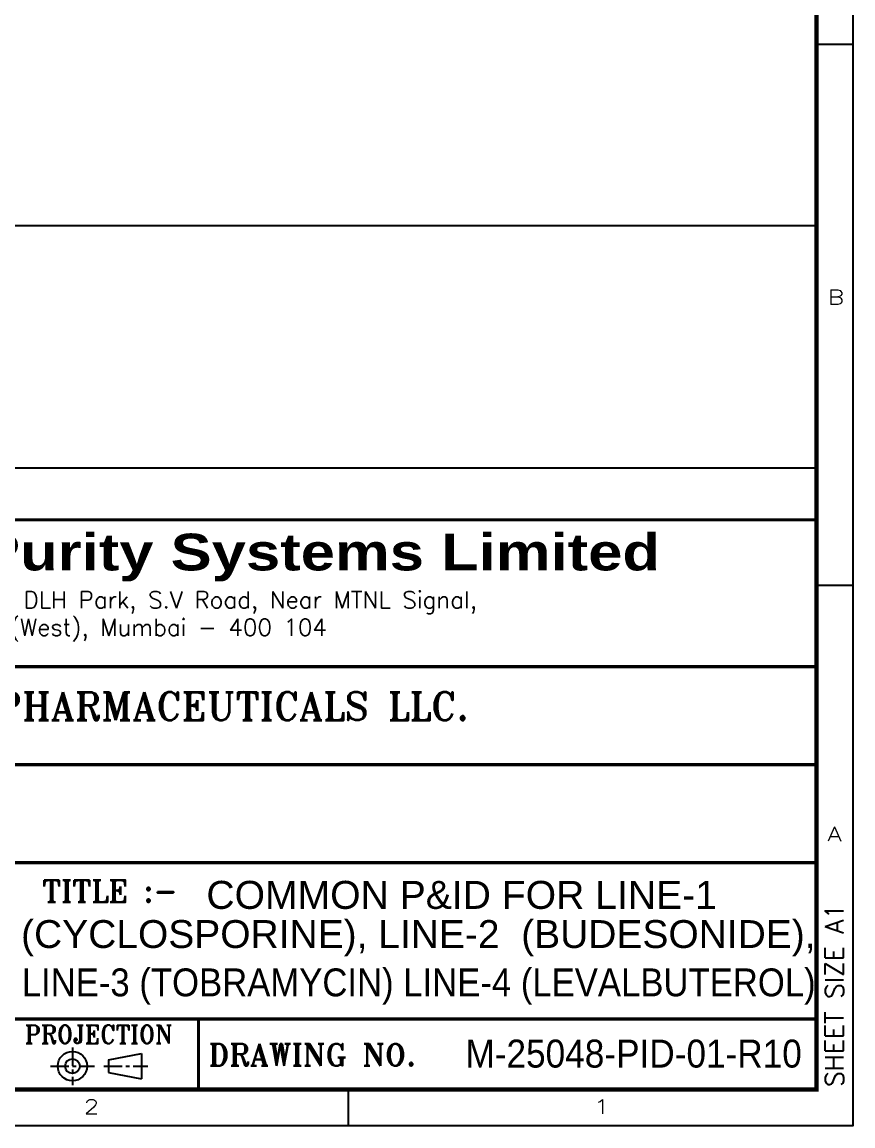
# Model space of a CAD drawing. Header units: inches. Extents: x 14435 to 21465, y 2728 to 7693.
# Drawn here: x 20519 to 21465, y 2728 to 3984 of the extents above; entities that cross this region are included whole.
import ezdxf
from ezdxf.enums import TextEntityAlignment as Align

# ---------------------------------------------------------------- set-up
doc = ezdxf.new("R2010")
doc.units = ezdxf.units.IN
doc.header["$MEASUREMENT"] = 0
doc.linetypes.add('CENTER', pattern=[2, 1.25, -0.25, 0.25, -0.25])
for name, color, linetype in [('$PHI_TITL_3', 6, 'Continuous'), ('$PHI_TITL_4', 3, 'Continuous'), ('$PHI_TITL_418-25', 3, 'Continuous'), ('$PHI_TITL_425-35', 2, 'Continuous'), ('$phi_title', 7, 'Continuous'), ('BLOCK', 7, 'Continuous')]:
    doc.layers.add(name, color=color, linetype=linetype)
doc.styles.add('ISO', font='isocp')
doc.styles.add('ROMANS', font='romans.shx')
doc.styles.add('ROMANT', font='romant.shx')
doc.styles.add('SANSSERIFBOLD', font='sasb____.pfb')
doc.styles.get("Standard").update_dxf_attribs({"font": 'arial.ttf'})

# ---------------------------------------------------------------- blocks, each defined once
blk = doc.blocks.new('phi-a1praj')
at = {"color": 7}
for p, q in [((836.03, 4.97), (836.03, 589.03)), ((836.03, 147.26), (841, 147.26)), ((836.03, 73.63), (841, 73.63)), ((25.12, 4.97), (836.03, 4.97)), ((772.35, 0), (772.35, 4.97))]:
    blk.add_line(p, q, dxfattribs=at)
blk.add_lwpolyline([(0, 594), (841, 594), (841, 0), (0, 0)], close=True)
at = {"color": 7, "const_width": 0.597}
blk.add_lwpolyline([(836.03, 4.97), (836.03, 589.03), (25.12, 589.03), (25.12, 4.97)], close=True, dxfattribs=at)
at = {"color": 7, "style": 'ROMANS', "width": 1.25}
for s, p in [('B', (838.67, 112.8)), ('2', (737.37, 2.62)), ('1', (806.8, 2.62))]:
    blk.add_text(s, height=1.99, dxfattribs=at).set_placement(p, align=Align.MIDDLE)
blk.add_text('A', height=1.99, dxfattribs=at).set_placement((837.53, 38.74))
at = {"color": 7, "style": 'ROMANS'}
blk.add_text('SHEET SIZE A1', height=2.5, rotation=90, dxfattribs=at).set_placement((839.73, 5.3))
at = {"style": 'ISO', "flags": 1}
for tag, p in [('$UR', (836.03, 589.03)), ('$LL', (25.12, 4.97)), ('$INSERT', (836.03, 4.97))]:
    blk.add_attdef(tag, p, '', height=2.5, dxfattribs=at)
blk = doc.blocks.new('PHI-PIDPRAJA1')
for p, q in [((0, 84.54), (-188.3, 84.54)), ((-96.36, 4.01), (-91.86, 4.87)), ((-91.86, 4.87), (-91.86, 1.44)), ((-96.36, 4.01), (-96.36, 2.3)), ((-96.36, 2.3), (-91.86, 1.44)), ((-188.3, 0), (0, 0))]:
    blk.add_line(p, q)
at = {"color": 7}
for p, q in [((-108.51, 9.57), (0, 9.57)), ((-84.1, 0), (-84.1, 9.57))]:
    blk.add_line(p, q, dxfattribs=at)
at = {"color": 1, "linetype": 'CENTER', "ltscale": 2}
for p, q in [((-101.25, 5.72), (-101.25, 0.59)), ((-104.25, 3.16), (-98.25, 3.16)), ((-96.99, 3.16), (-91, 3.16))]:
    blk.add_line(p, q, dxfattribs=at)
at = {"color": 7, "const_width": 0.426}
for points in [[(-188.3, 0), (-188.3, 77.54), (0, 77.54)], [(-188.3, 57.54), (0, 57.54)], [(-188.3, 44.2), (0, 44.2)], [(-188.3, 30.85), (0, 30.85)], [(-188.3, 9.57), (0, 9.57), (0, 9.57)], [(-84.1, 9.57), (-84.1, 0)]]:
    blk.add_lwpolyline(points, dxfattribs=at)
for radius in [2, 1]:
    blk.add_circle((-101.25, 3.16), radius)
at = {"layer": '$PHI_TITL_4'}
for tag, height, p in [('SO_REF_NO', 2.5, (-139.42, 80.66)), ('CUSTOMER1', 2.5, (-139.42, 51.38)), ('CONSULTANT', 2.5, (-124.94, 37.14)), ('DRAWN_DATE', 2.5, (-122.16, 26.98)), ('DRAWN', 2.5, (-149.89, 26.98)), ('DESCRIPTION_1', 2.5, (-62.48, 25.99)), ('DESCRIPTION_2', 2.5, (-62.48, 20.99)), ('CHECKED', 2.5, (-149.89, 20.22)), ('CHECK_DATE', 2.5, (-122.16, 20.22)), ('DESCRIPTION_3', 2.5, (-62.48, 15.99)), ('APPROVED', 2.5, (-149.89, 12.99)), ('APPR_DATE', 2.5, (-122.16, 12.99)), ('INT_DRAWINGNO', 3.5, (-24.79, 4.05)), ('PROJECT_NO', 2.5, (-175.03, 2.69)), ('SHEET', 2.5, (-121.75, 2.69))]:
    blk.add_attdef(tag, text='', height=height, dxfattribs=at).set_placement(p, align=Align.MIDDLE)
at = {"layer": '$PHI_TITL_4', "flags": 1}
blk.add_attdef('$REVTABLE', (-357.74, 10), '', height=2.25, dxfattribs=at)
at = {"style": 'ROMANS'}
for s, p in [('Unit 1604, DLH Park, S.V Road, Near MTNL Signal,  ', (-125.94, 65.49)), ('Goregaon (West), Mumbai - 400 104 ', (-125.85, 61.74))]:
    blk.add_text(s, height=2.3, dxfattribs=at).set_placement(p)
at = {"color": 7, "style": 'ROMANT'}
for s, p in [('TITLE :-', (-105.37, 25.48)), ('DRAWING NO.', (-82.74, 3.21))]:
    blk.add_text(s, height=3, dxfattribs=at).set_placement(p)
at = {"color": 7, "style": 'ROMANT', "width": 0.93}
blk.add_text('PROJECTION', height=2.5, dxfattribs=at).set_placement((-107.74, 6.24))
at = {"style": 'ROMANS', "flags": 12}
blk.add_attdef('NTS', (-157.61, 1.42), '', height=2.5, dxfattribs=at)
at = {"layer": 'BLOCK', "color": 5, "style": 'SANSSERIFBOLD', "width": 1.2}
blk.add_text('Praj HiPurity Systems Limited', height=5, dxfattribs=at).set_placement((-80.9, 72.52), align=Align.MIDDLE)

msp = doc.modelspace()

# ---------------------------------------------------------------- linework, layer by layer
msp.add_line((14644.7, 3752.5), (21423.1, 3752.5))

# ---------------------------------------------------------------- block references
at = {"layer": '$PHI_TITL_3', "lineweight": 0}
ref = msp.add_blockref('PHI-PIDPRAJA1', (21423.1, 2769.7), dxfattribs=dict(at, xscale=8.359038904379775, yscale=8.359038904379775, zscale=8.359038904379775))
ref.add_attrib('DESCRIPTION_2', ' (CYCLOSPORINE), LINE-2  (BUDESONIDE),', dxfattribs={"layer": '$PHI_TITL_418-25', "color": 7, "height": 31.734}).set_placement((20964.1, 2942.5), align=Align.MIDDLE)
ref.add_attrib('DESCRIPTION_3', ' LINE-3 (TOBRAMYCIN) LINE-4 (LEVALBUTEROL)', dxfattribs={"layer": '$PHI_TITL_418-25', "color": 7, "height": 31.734, "width": 0.89}).set_placement((20965.2, 2887.5), align=Align.MIDDLE)
ref.add_attrib('DESCRIPTION_1', 'COMMON P&ID FOR LINE-1', dxfattribs={"layer": '$PHI_TITL_418-25', "color": 7, "height": 31.844}).set_placement((21019.5, 2991), align=Align.MIDDLE)
ref.add_attrib('INT_DRAWINGNO', 'M-25048-PID-01-R10', dxfattribs={"layer": '$PHI_TITL_425-35', "color": 7, "height": 31.844, "width": 0.9}).set_placement((21215.2, 2810.4), align=Align.MIDDLE)
ref.add_attrib('CUSTOMER1', 'M/s. AMNEAL PHARMACEUTICALS LLC.', dxfattribs={"layer": '$PHI_TITL_418-25', "color": 7, "height": 31.844, "style": 'ROMANT'}).set_placement((20596.4, 3203.3), align=Align.MIDDLE)
at = {"layer": '$phi_title', "lineweight": 0, "xscale": 8.359038904379775, "yscale": 8.359038904379775, "zscale": 8.359038904379775}
msp.add_blockref('phi-a1praj', (14434.7, 2728.1), dxfattribs=at)

doc.saveas('drawing.dxf')
